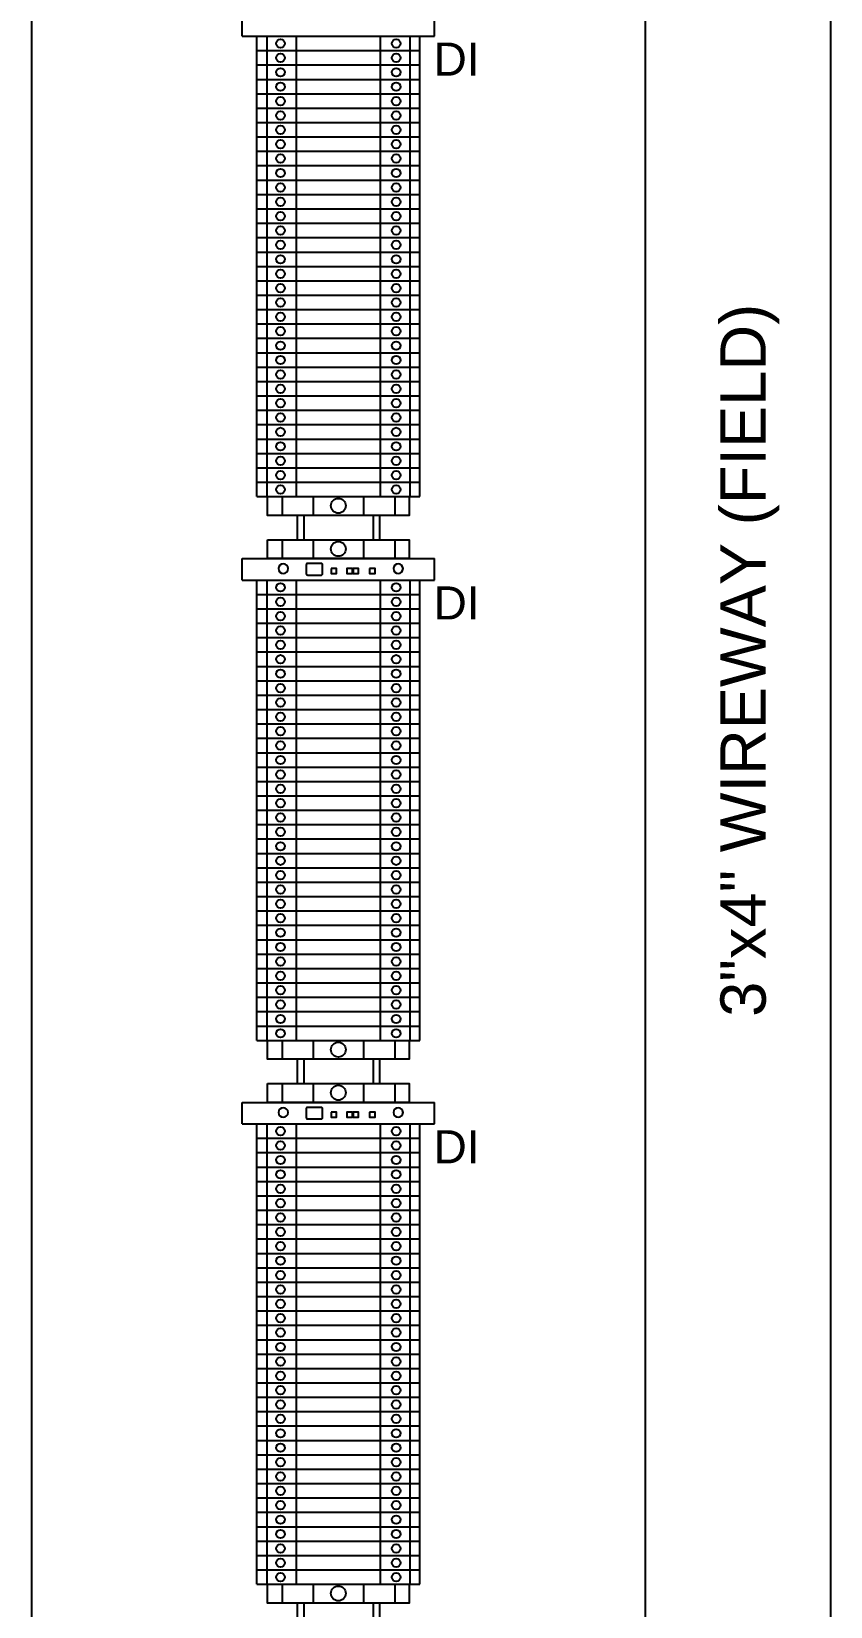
# Paper-space layout '2 DOOR PANEL LAYOUT - A1 Sheet' of a CAD drawing. Extents: x 50 to 825, y 22 to 486.
# Drawn here: x 457.7 to 501.8, y 286.2 to 373.1 of the extents above; entities that cross this region are included whole.
import ezdxf
from ezdxf.enums import TextEntityAlignment as Align

# ---------------------------------------------------------------- set-up
doc = ezdxf.new("R2010")
doc.units = 0
doc.layers.add('N-ANNO-TEXT', color=2, linetype='Continuous', lineweight=18)
doc.layers.add('N-EQPM', color=3, linetype='Continuous', lineweight=25)
doc.styles.add('_CGS_2-5_NOTES', font='arial.ttf', dxfattribs={"height": 2.5})
doc.styles.add('T1_2_5', font='arial.ttf', dxfattribs={"height": 2.5})

psp = doc.layouts.new('2 DOOR PANEL LAYOUT - A1 Sheet')

# ---------------------------------------------------------------- linework, layer by layer
at = {"layer": 'N-EQPM'}
for p, q in [((457.736, 408.591), (457.736, 259.065)), ((491.581, 408.591), (491.581, 259.065)), ((501.801, 408.591), (501.801, 252.35)), ((470.705, 372.889), (470.705, 372.095)), ((472.337, 372.889), (472.337, 372.095)), ((470.705, 372.095), (470.705, 371.302)), ((472.337, 372.095), (472.337, 371.302)), ((470.705, 371.302), (470.705, 370.508)), ((472.337, 371.302), (472.337, 370.508)), ((470.705, 370.508), (470.705, 369.714)), ((472.337, 370.508), (472.337, 369.714)), ((470.705, 369.714), (470.705, 368.92)), ((472.337, 369.714), (472.337, 368.92)), ((470.705, 368.92), (470.705, 368.126)), ((472.337, 368.92), (472.337, 368.126)), ((470.705, 368.126), (470.705, 367.332)), ((472.337, 368.126), (472.337, 367.332)), ((470.705, 367.332), (470.705, 366.538)), ((472.337, 367.332), (472.337, 366.538)), ((470.705, 366.538), (470.705, 365.745)), ((472.337, 366.538), (472.337, 365.745)), ((470.705, 365.745), (470.705, 364.951)), ((472.337, 365.745), (472.337, 364.951)), ((470.705, 364.951), (470.705, 364.157)), ((470.705, 364.157), (470.705, 363.363)), ((472.337, 364.951), (472.337, 364.157)), ((472.337, 364.157), (472.337, 363.363)), ((470.705, 363.363), (470.705, 362.569)), ((472.337, 363.363), (472.337, 362.569)), ((470.705, 362.569), (470.705, 361.775)), ((472.337, 362.569), (472.337, 361.775)), ((470.705, 361.775), (470.705, 360.981)), ((472.337, 361.775), (472.337, 360.981)), ((470.705, 360.981), (470.705, 360.187)), ((472.337, 360.981), (472.337, 360.187)), ((470.705, 360.187), (470.705, 359.394)), ((472.337, 360.187), (472.337, 359.394)), ((470.705, 359.394), (470.705, 358.6)), ((472.337, 359.394), (472.337, 358.6)), ((470.705, 358.6), (470.705, 357.806)), ((472.337, 358.6), (472.337, 357.806)), ((470.705, 357.806), (470.705, 357.012)), ((472.337, 357.806), (472.337, 357.012)), ((470.705, 357.012), (470.705, 356.218)), ((472.337, 357.012), (472.337, 356.218)), ((470.705, 356.218), (470.705, 355.424)), ((472.337, 356.218), (472.337, 355.424)), ((470.705, 355.424), (470.705, 354.63)), ((470.705, 354.63), (470.705, 353.837)), ((472.337, 355.424), (472.337, 354.63)), ((472.337, 354.63), (472.337, 353.837)), ((470.705, 353.837), (470.705, 353.043)), ((472.337, 353.837), (472.337, 353.043)), ((470.705, 353.043), (470.705, 352.249)), ((472.337, 353.043), (472.337, 352.249)), ((470.705, 352.249), (470.705, 351.455)), ((472.337, 352.249), (472.337, 351.455)), ((470.705, 351.455), (470.705, 350.661)), ((472.337, 351.455), (472.337, 350.661)), ((470.705, 350.661), (470.705, 349.867)), ((472.337, 350.661), (472.337, 349.867)), ((470.705, 349.867), (470.705, 349.073)), ((472.337, 349.867), (472.337, 349.073)), ((470.705, 349.073), (470.705, 348.279)), ((472.337, 349.073), (472.337, 348.279)), ((470.705, 348.279), (470.705, 347.486)), ((472.337, 348.279), (472.337, 347.486)), ((471.551, 347.486), (471.551, 346.444)), ((473.271, 347.486), (473.271, 346.444)), ((476.046, 347.486), (476.046, 346.444)), ((477.765, 347.486), (477.765, 346.444)), ((472.381, 346.444), (472.381, 345.106)), ((472.747, 346.444), (472.747, 345.106)), ((476.57, 346.444), (476.57, 345.106)), ((476.936, 346.444), (476.936, 345.106)), ((471.551, 345.106), (471.551, 344.065)), ((473.271, 345.106), (473.271, 344.065)), ((476.046, 345.106), (476.046, 344.065)), ((477.765, 345.106), (477.765, 344.065)), ((470.705, 342.881), (470.705, 342.087)), ((472.337, 342.881), (472.337, 342.087)), ((470.705, 342.087), (470.705, 341.293)), ((472.337, 342.087), (472.337, 341.293)), ((470.705, 341.293), (470.705, 340.499)), ((472.337, 341.293), (472.337, 340.499)), ((470.705, 340.499), (470.705, 339.705)), ((472.337, 340.499), (472.337, 339.705)), ((470.705, 339.705), (470.705, 338.911)), ((472.337, 339.705), (472.337, 338.911)), ((470.705, 338.911), (470.705, 338.118)), ((470.705, 338.118), (470.705, 337.324)), ((472.337, 338.911), (472.337, 338.118)), ((472.337, 338.118), (472.337, 337.324)), ((470.705, 337.324), (470.705, 336.53)), ((472.337, 337.324), (472.337, 336.53)), ((470.705, 336.53), (470.705, 335.736)), ((472.337, 336.53), (472.337, 335.736)), ((470.705, 335.736), (470.705, 334.942)), ((472.337, 335.736), (472.337, 334.942)), ((470.705, 334.942), (470.705, 334.148)), ((472.337, 334.942), (472.337, 334.148)), ((470.705, 334.148), (470.705, 333.354)), ((472.337, 334.148), (472.337, 333.354)), ((470.705, 333.354), (470.705, 332.561)), ((472.337, 333.354), (472.337, 332.561)), ((470.705, 332.561), (470.705, 331.767)), ((472.337, 332.561), (472.337, 331.767)), ((470.705, 331.767), (470.705, 330.973)), ((472.337, 331.767), (472.337, 330.973)), ((470.705, 330.973), (470.705, 330.179)), ((472.337, 330.973), (472.337, 330.179)), ((470.705, 330.179), (470.705, 329.385)), ((470.705, 329.385), (470.705, 328.591)), ((472.337, 330.179), (472.337, 329.385)), ((472.337, 329.385), (472.337, 328.591)), ((470.705, 328.591), (470.705, 327.797)), ((472.337, 328.591), (472.337, 327.797)), ((470.705, 327.797), (470.705, 327.003)), ((472.337, 327.797), (472.337, 327.003)), ((470.705, 327.003), (470.705, 326.21)), ((472.337, 327.003), (472.337, 326.21)), ((470.705, 326.21), (470.705, 325.416)), ((472.337, 326.21), (472.337, 325.416)), ((470.705, 325.416), (470.705, 324.622)), ((472.337, 325.416), (472.337, 324.622)), ((470.705, 324.622), (470.705, 323.828)), ((472.337, 324.622), (472.337, 323.828)), ((470.705, 323.828), (470.705, 323.034)), ((472.337, 323.828), (472.337, 323.034)), ((470.705, 323.034), (470.705, 322.24)), ((472.337, 323.034), (472.337, 322.24)), ((470.705, 322.24), (470.705, 321.446)), ((472.337, 322.24), (472.337, 321.446)), ((470.705, 321.446), (470.705, 320.652)), ((472.337, 321.446), (472.337, 320.652)), ((470.705, 320.652), (470.705, 319.859)), ((470.705, 319.859), (470.705, 319.065)), ((472.337, 320.652), (472.337, 319.859)), ((472.337, 319.859), (472.337, 319.065)), ((470.705, 319.065), (470.705, 318.271)), ((472.337, 319.065), (472.337, 318.271)), ((470.705, 318.271), (470.705, 317.477)), ((472.337, 318.271), (472.337, 317.477)), ((471.551, 317.477), (471.551, 316.436)), ((473.271, 317.477), (473.271, 316.436)), ((476.046, 317.477), (476.046, 316.436)), ((477.765, 317.477), (477.765, 316.436)), ((472.381, 316.436), (472.381, 315.098)), ((472.747, 316.436), (472.747, 315.098)), ((476.57, 316.436), (476.57, 315.098)), ((476.936, 316.436), (476.936, 315.098)), ((471.551, 315.098), (471.551, 314.057)), ((473.271, 315.098), (473.271, 314.057)), ((476.046, 315.098), (476.046, 314.057)), ((477.765, 315.098), (477.765, 314.057)), ((470.705, 312.872), (470.705, 312.078)), ((472.337, 312.872), (472.337, 312.078)), ((470.705, 312.078), (470.705, 311.285)), ((472.337, 312.078), (472.337, 311.285)), ((470.705, 311.285), (470.705, 310.491)), ((472.337, 311.285), (472.337, 310.491)), ((470.705, 310.491), (470.705, 309.697)), ((472.337, 310.491), (472.337, 309.697)), ((470.705, 309.697), (470.705, 308.903)), ((472.337, 309.697), (472.337, 308.903)), ((470.705, 308.903), (470.705, 308.109)), ((472.337, 308.903), (472.337, 308.109)), ((470.705, 308.109), (470.705, 307.315)), ((472.337, 308.109), (472.337, 307.315)), ((470.705, 307.315), (470.705, 306.521)), ((472.337, 307.315), (472.337, 306.521)), ((470.705, 306.521), (470.705, 305.727)), ((472.337, 306.521), (472.337, 305.727)), ((470.705, 305.727), (470.705, 304.934)), ((472.337, 305.727), (472.337, 304.934)), ((470.705, 304.934), (470.705, 304.14)), ((472.337, 304.934), (472.337, 304.14)), ((470.705, 304.14), (470.705, 303.346)), ((470.705, 303.346), (470.705, 302.552)), ((472.337, 304.14), (472.337, 303.346)), ((472.337, 303.346), (472.337, 302.552)), ((470.705, 302.552), (470.705, 301.758)), ((472.337, 302.552), (472.337, 301.758)), ((470.705, 301.758), (470.705, 300.964)), ((472.337, 301.758), (472.337, 300.964)), ((470.705, 300.964), (470.705, 300.17)), ((472.337, 300.964), (472.337, 300.17)), ((470.705, 300.17), (470.705, 299.376)), ((472.337, 300.17), (472.337, 299.376)), ((470.705, 299.376), (470.705, 298.583)), ((472.337, 299.376), (472.337, 298.583)), ((470.705, 298.583), (470.705, 297.789)), ((472.337, 298.583), (472.337, 297.789)), ((470.705, 297.789), (470.705, 296.995)), ((472.337, 297.789), (472.337, 296.995)), ((470.705, 296.995), (470.705, 296.201)), ((472.337, 296.995), (472.337, 296.201)), ((470.705, 296.201), (470.705, 295.407)), ((472.337, 296.201), (472.337, 295.407)), ((470.705, 295.407), (470.705, 294.613)), ((472.337, 295.407), (472.337, 294.613)), ((470.705, 294.613), (470.705, 293.819)), ((470.705, 293.819), (470.705, 293.026)), ((472.337, 294.613), (472.337, 293.819)), ((472.337, 293.819), (472.337, 293.026)), ((470.705, 293.026), (470.705, 292.232)), ((472.337, 293.026), (472.337, 292.232)), ((470.705, 292.232), (470.705, 291.438)), ((472.337, 292.232), (472.337, 291.438)), ((470.705, 291.438), (470.705, 290.644)), ((472.337, 291.438), (472.337, 290.644)), ((470.705, 290.644), (470.705, 289.85)), ((472.337, 290.644), (472.337, 289.85)), ((470.705, 289.85), (470.705, 289.056)), ((472.337, 289.85), (472.337, 289.056)), ((470.705, 289.056), (470.705, 288.262)), ((472.337, 289.056), (472.337, 288.262)), ((470.705, 288.262), (470.705, 287.468)), ((472.337, 288.262), (472.337, 287.468)), ((471.551, 287.468), (471.551, 286.427)), ((473.271, 287.468), (473.271, 286.427)), ((476.046, 287.468), (476.046, 286.427)), ((477.765, 287.468), (477.765, 286.427)), ((472.381, 286.427), (472.381, 262.734)), ((472.747, 286.427), (472.747, 262.734)), ((476.57, 286.427), (476.57, 262.734)), ((476.936, 286.427), (476.936, 262.734))]:
    psp.add_line(p, q, dxfattribs=at)
at = {"layer": 'N-EQPM', "ltscale": 10}
for p, q in [((469.349, 372.889), (469.349, 374.074)), ((479.968, 372.889), (479.968, 374.074)), ((469.349, 372.889), (479.968, 372.889)), ((470.168, 372.095), (470.168, 372.889)), ((470.168, 372.889), (479.148, 372.889)), ((476.98, 372.095), (476.98, 372.889)), ((478.611, 372.095), (478.611, 372.889)), ((479.148, 372.095), (479.148, 372.889)), ((470.168, 371.302), (470.168, 372.095)), ((470.168, 372.095), (479.148, 372.095)), ((470.168, 372.095), (479.148, 372.095)), ((476.98, 371.302), (476.98, 372.095)), ((478.611, 371.302), (478.611, 372.095)), ((479.148, 371.302), (479.148, 372.095)), ((470.168, 370.508), (470.168, 371.302)), ((470.168, 371.302), (479.148, 371.302)), ((470.168, 371.302), (479.148, 371.302)), ((476.98, 370.508), (476.98, 371.302)), ((478.611, 370.508), (478.611, 371.302)), ((479.148, 370.508), (479.148, 371.302)), ((470.168, 369.714), (470.168, 370.508)), ((470.168, 370.508), (479.148, 370.508)), ((470.168, 370.508), (479.148, 370.508)), ((476.98, 369.714), (476.98, 370.508)), ((478.611, 369.714), (478.611, 370.508)), ((479.148, 369.714), (479.148, 370.508)), ((470.168, 368.92), (470.168, 369.714)), ((470.168, 369.714), (479.148, 369.714)), ((470.168, 369.714), (479.148, 369.714)), ((476.98, 368.92), (476.98, 369.714)), ((478.611, 368.92), (478.611, 369.714)), ((479.148, 368.92), (479.148, 369.714)), ((470.168, 368.126), (470.168, 368.92)), ((470.168, 368.92), (479.148, 368.92)), ((470.168, 368.92), (479.148, 368.92)), ((476.98, 368.126), (476.98, 368.92)), ((478.611, 368.126), (478.611, 368.92)), ((479.148, 368.126), (479.148, 368.92)), ((470.168, 367.332), (470.168, 368.126)), ((470.168, 368.126), (479.148, 368.126)), ((470.168, 368.126), (479.148, 368.126)), ((476.98, 367.332), (476.98, 368.126)), ((478.611, 367.332), (478.611, 368.126)), ((479.148, 367.332), (479.148, 368.126)), ((470.168, 366.538), (470.168, 367.332)), ((470.168, 367.332), (479.148, 367.332)), ((470.168, 367.332), (479.148, 367.332)), ((476.98, 366.538), (476.98, 367.332)), ((478.611, 366.538), (478.611, 367.332)), ((479.148, 366.538), (479.148, 367.332)), ((470.168, 365.745), (470.168, 366.538)), ((470.168, 366.538), (479.148, 366.538)), ((470.168, 366.538), (479.148, 366.538)), ((476.98, 365.745), (476.98, 366.538)), ((478.611, 365.745), (478.611, 366.538)), ((479.148, 365.745), (479.148, 366.538)), ((470.168, 364.951), (470.168, 365.745)), ((470.168, 365.745), (479.148, 365.745)), ((470.168, 365.745), (479.148, 365.745)), ((476.98, 364.951), (476.98, 365.745)), ((478.611, 364.951), (478.611, 365.745)), ((479.148, 364.951), (479.148, 365.745)), ((470.168, 364.157), (470.168, 364.951)), ((470.168, 364.951), (479.148, 364.951)), ((470.168, 364.951), (479.148, 364.951)), ((470.168, 363.363), (470.168, 364.157)), ((470.168, 364.157), (479.148, 364.157)), ((470.168, 364.157), (479.148, 364.157)), ((476.98, 364.157), (476.98, 364.951)), ((476.98, 363.363), (476.98, 364.157)), ((478.611, 364.157), (478.611, 364.951)), ((478.611, 363.363), (478.611, 364.157)), ((479.148, 364.157), (479.148, 364.951)), ((479.148, 363.363), (479.148, 364.157)), ((470.168, 362.569), (470.168, 363.363)), ((470.168, 363.363), (479.148, 363.363)), ((470.168, 363.363), (479.148, 363.363)), ((476.98, 362.569), (476.98, 363.363)), ((478.611, 362.569), (478.611, 363.363)), ((479.148, 362.569), (479.148, 363.363)), ((470.168, 361.775), (470.168, 362.569)), ((470.168, 362.569), (479.148, 362.569)), ((470.168, 362.569), (479.148, 362.569)), ((476.98, 361.775), (476.98, 362.569)), ((478.611, 361.775), (478.611, 362.569)), ((479.148, 361.775), (479.148, 362.569)), ((470.168, 360.981), (470.168, 361.775)), ((470.168, 361.775), (479.148, 361.775)), ((470.168, 361.775), (479.148, 361.775)), ((476.98, 360.981), (476.98, 361.775)), ((478.611, 360.981), (478.611, 361.775)), ((479.148, 360.981), (479.148, 361.775)), ((470.168, 360.187), (470.168, 360.981)), ((470.168, 360.981), (479.148, 360.981)), ((470.168, 360.981), (479.148, 360.981)), ((476.98, 360.187), (476.98, 360.981)), ((478.611, 360.187), (478.611, 360.981)), ((479.148, 360.187), (479.148, 360.981)), ((470.168, 360.187), (479.148, 360.187)), ((470.168, 359.394), (470.168, 360.187)), ((470.168, 360.187), (479.148, 360.187)), ((476.98, 359.394), (476.98, 360.187)), ((478.611, 359.394), (478.611, 360.187)), ((479.148, 359.394), (479.148, 360.187)), ((470.168, 358.6), (470.168, 359.394)), ((470.168, 359.394), (479.148, 359.394)), ((470.168, 359.394), (479.148, 359.394)), ((476.98, 358.6), (476.98, 359.394)), ((478.611, 358.6), (478.611, 359.394)), ((479.148, 358.6), (479.148, 359.394)), ((470.168, 357.806), (470.168, 358.6)), ((470.168, 358.6), (479.148, 358.6)), ((470.168, 358.6), (479.148, 358.6)), ((476.98, 357.806), (476.98, 358.6)), ((478.611, 357.806), (478.611, 358.6)), ((479.148, 357.806), (479.148, 358.6)), ((470.168, 357.012), (470.168, 357.806)), ((470.168, 357.806), (479.148, 357.806)), ((470.168, 357.806), (479.148, 357.806)), ((476.98, 357.012), (476.98, 357.806)), ((478.611, 357.012), (478.611, 357.806)), ((479.148, 357.012), (479.148, 357.806)), ((470.168, 356.218), (470.168, 357.012)), ((470.168, 357.012), (479.148, 357.012)), ((470.168, 357.012), (479.148, 357.012)), ((476.98, 356.218), (476.98, 357.012)), ((478.611, 356.218), (478.611, 357.012)), ((479.148, 356.218), (479.148, 357.012)), ((470.168, 355.424), (470.168, 356.218)), ((470.168, 356.218), (479.148, 356.218)), ((470.168, 356.218), (479.148, 356.218)), ((476.98, 355.424), (476.98, 356.218)), ((478.611, 355.424), (478.611, 356.218)), ((479.148, 355.424), (479.148, 356.218)), ((470.168, 354.63), (470.168, 355.424)), ((470.168, 355.424), (479.148, 355.424)), ((470.168, 355.424), (479.148, 355.424)), ((470.168, 353.837), (470.168, 354.63)), ((470.168, 354.63), (479.148, 354.63)), ((470.168, 354.63), (479.148, 354.63)), ((476.98, 354.63), (476.98, 355.424)), ((476.98, 353.837), (476.98, 354.63)), ((478.611, 354.63), (478.611, 355.424)), ((478.611, 353.837), (478.611, 354.63)), ((479.148, 354.63), (479.148, 355.424)), ((479.148, 353.837), (479.148, 354.63)), ((470.168, 353.043), (470.168, 353.837)), ((470.168, 353.837), (479.148, 353.837)), ((470.168, 353.837), (479.148, 353.837)), ((476.98, 353.043), (476.98, 353.837)), ((478.611, 353.043), (478.611, 353.837)), ((479.148, 353.043), (479.148, 353.837)), ((470.168, 352.249), (470.168, 353.043)), ((470.168, 353.043), (479.148, 353.043)), ((470.168, 353.043), (479.148, 353.043)), ((476.98, 352.249), (476.98, 353.043)), ((478.611, 352.249), (478.611, 353.043)), ((479.148, 352.249), (479.148, 353.043)), ((470.168, 351.455), (470.168, 352.249)), ((470.168, 352.249), (479.148, 352.249)), ((470.168, 352.249), (479.148, 352.249)), ((476.98, 351.455), (476.98, 352.249)), ((478.611, 351.455), (478.611, 352.249)), ((479.148, 351.455), (479.148, 352.249)), ((470.168, 350.661), (470.168, 351.455)), ((470.168, 351.455), (479.148, 351.455)), ((470.168, 351.455), (479.148, 351.455)), ((476.98, 350.661), (476.98, 351.455)), ((478.611, 350.661), (478.611, 351.455)), ((479.148, 350.661), (479.148, 351.455)), ((470.168, 349.867), (470.168, 350.661)), ((470.168, 350.661), (479.148, 350.661)), ((470.168, 350.661), (479.148, 350.661)), ((476.98, 349.867), (476.98, 350.661)), ((478.611, 349.867), (478.611, 350.661)), ((479.148, 349.867), (479.148, 350.661)), ((470.168, 349.073), (470.168, 349.867)), ((470.168, 349.867), (479.148, 349.867)), ((470.168, 349.867), (479.148, 349.867)), ((476.98, 349.073), (476.98, 349.867)), ((478.611, 349.073), (478.611, 349.867)), ((479.148, 349.073), (479.148, 349.867)), ((470.168, 348.279), (470.168, 349.073)), ((470.168, 349.073), (479.148, 349.073)), ((470.168, 349.073), (479.148, 349.073)), ((476.98, 348.279), (476.98, 349.073)), ((478.611, 348.279), (478.611, 349.073)), ((479.148, 348.279), (479.148, 349.073)), ((470.168, 347.486), (470.168, 348.279)), ((470.168, 348.279), (479.148, 348.279)), ((470.168, 348.279), (479.148, 348.279)), ((476.98, 347.486), (476.98, 348.279)), ((478.611, 347.486), (478.611, 348.279)), ((479.148, 347.486), (479.148, 348.279)), ((470.168, 347.486), (479.148, 347.486)), ((469.349, 342.881), (469.349, 344.065)), ((469.349, 344.065), (479.968, 344.065)), ((479.968, 342.881), (479.968, 344.065)), ((469.349, 342.881), (479.968, 342.881)), ((470.168, 342.087), (470.168, 342.881)), ((470.168, 342.881), (479.148, 342.881)), ((476.98, 342.087), (476.98, 342.881)), ((478.611, 342.087), (478.611, 342.881)), ((479.148, 342.087), (479.148, 342.881)), ((470.168, 341.293), (470.168, 342.087)), ((470.168, 342.087), (479.148, 342.087)), ((470.168, 342.087), (479.148, 342.087)), ((476.98, 341.293), (476.98, 342.087)), ((478.611, 341.293), (478.611, 342.087)), ((479.148, 341.293), (479.148, 342.087)), ((470.168, 340.499), (470.168, 341.293)), ((470.168, 341.293), (479.148, 341.293)), ((470.168, 341.293), (479.148, 341.293)), ((476.98, 340.499), (476.98, 341.293)), ((478.611, 340.499), (478.611, 341.293)), ((479.148, 340.499), (479.148, 341.293)), ((470.168, 339.705), (470.168, 340.499)), ((470.168, 340.499), (479.148, 340.499)), ((470.168, 340.499), (479.148, 340.499)), ((476.98, 339.705), (476.98, 340.499)), ((478.611, 339.705), (478.611, 340.499)), ((479.148, 339.705), (479.148, 340.499)), ((470.168, 338.911), (470.168, 339.705)), ((470.168, 339.705), (479.148, 339.705)), ((470.168, 339.705), (479.148, 339.705)), ((476.98, 338.911), (476.98, 339.705)), ((478.611, 338.911), (478.611, 339.705)), ((479.148, 338.911), (479.148, 339.705)), ((470.168, 338.118), (470.168, 338.911)), ((470.168, 338.911), (479.148, 338.911)), ((470.168, 338.911), (479.148, 338.911)), ((470.168, 337.324), (470.168, 338.118)), ((470.168, 338.118), (479.148, 338.118)), ((470.168, 338.118), (479.148, 338.118)), ((476.98, 338.118), (476.98, 338.911)), ((476.98, 337.324), (476.98, 338.118)), ((478.611, 338.118), (478.611, 338.911)), ((478.611, 337.324), (478.611, 338.118)), ((479.148, 338.118), (479.148, 338.911)), ((479.148, 337.324), (479.148, 338.118)), ((470.168, 336.53), (470.168, 337.324)), ((470.168, 337.324), (479.148, 337.324)), ((470.168, 337.324), (479.148, 337.324)), ((476.98, 336.53), (476.98, 337.324)), ((478.611, 336.53), (478.611, 337.324)), ((479.148, 336.53), (479.148, 337.324)), ((470.168, 335.736), (470.168, 336.53)), ((470.168, 336.53), (479.148, 336.53)), ((470.168, 336.53), (479.148, 336.53)), ((476.98, 335.736), (476.98, 336.53)), ((478.611, 335.736), (478.611, 336.53)), ((479.148, 335.736), (479.148, 336.53)), ((470.168, 334.942), (470.168, 335.736)), ((470.168, 335.736), (479.148, 335.736)), ((470.168, 335.736), (479.148, 335.736)), ((476.98, 334.942), (476.98, 335.736)), ((478.611, 334.942), (478.611, 335.736)), ((479.148, 334.942), (479.148, 335.736)), ((470.168, 334.148), (470.168, 334.942)), ((470.168, 334.942), (479.148, 334.942)), ((470.168, 334.942), (479.148, 334.942)), ((476.98, 334.148), (476.98, 334.942)), ((478.611, 334.148), (478.611, 334.942)), ((479.148, 334.148), (479.148, 334.942)), ((470.168, 333.354), (470.168, 334.148)), ((470.168, 334.148), (479.148, 334.148)), ((470.168, 334.148), (479.148, 334.148)), ((476.98, 333.354), (476.98, 334.148)), ((478.611, 333.354), (478.611, 334.148)), ((479.148, 333.354), (479.148, 334.148)), ((470.168, 332.561), (470.168, 333.354)), ((470.168, 333.354), (479.148, 333.354)), ((470.168, 333.354), (479.148, 333.354)), ((476.98, 332.561), (476.98, 333.354)), ((478.611, 332.561), (478.611, 333.354)), ((479.148, 332.561), (479.148, 333.354)), ((470.168, 331.767), (470.168, 332.561)), ((470.168, 332.561), (479.148, 332.561)), ((470.168, 332.561), (479.148, 332.561)), ((476.98, 331.767), (476.98, 332.561)), ((478.611, 331.767), (478.611, 332.561)), ((479.148, 331.767), (479.148, 332.561)), ((470.168, 330.973), (470.168, 331.767)), ((470.168, 331.767), (479.148, 331.767)), ((470.168, 331.767), (479.148, 331.767)), ((476.98, 330.973), (476.98, 331.767)), ((478.611, 330.973), (478.611, 331.767)), ((479.148, 330.973), (479.148, 331.767)), ((470.168, 330.179), (470.168, 330.973)), ((470.168, 330.973), (479.148, 330.973)), ((470.168, 330.973), (479.148, 330.973)), ((476.98, 330.179), (476.98, 330.973)), ((478.611, 330.179), (478.611, 330.973)), ((479.148, 330.179), (479.148, 330.973)), ((470.168, 330.179), (479.148, 330.179)), ((470.168, 329.385), (470.168, 330.179)), ((470.168, 330.179), (479.148, 330.179)), ((470.168, 328.591), (470.168, 329.385)), ((470.168, 329.385), (479.148, 329.385)), ((470.168, 329.385), (479.148, 329.385)), ((476.98, 329.385), (476.98, 330.179)), ((476.98, 328.591), (476.98, 329.385)), ((478.611, 329.385), (478.611, 330.179)), ((478.611, 328.591), (478.611, 329.385)), ((479.148, 329.385), (479.148, 330.179)), ((479.148, 328.591), (479.148, 329.385)), ((470.168, 327.797), (470.168, 328.591)), ((470.168, 328.591), (479.148, 328.591)), ((470.168, 328.591), (479.148, 328.591)), ((476.98, 327.797), (476.98, 328.591)), ((478.611, 327.797), (478.611, 328.591)), ((479.148, 327.797), (479.148, 328.591)), ((470.168, 327.003), (470.168, 327.797)), ((470.168, 327.797), (479.148, 327.797)), ((470.168, 327.797), (479.148, 327.797)), ((476.98, 327.003), (476.98, 327.797)), ((478.611, 327.003), (478.611, 327.797)), ((479.148, 327.003), (479.148, 327.797)), ((470.168, 326.21), (470.168, 327.003)), ((470.168, 327.003), (479.148, 327.003)), ((470.168, 327.003), (479.148, 327.003)), ((476.98, 326.21), (476.98, 327.003)), ((478.611, 326.21), (478.611, 327.003)), ((479.148, 326.21), (479.148, 327.003)), ((470.168, 325.416), (470.168, 326.21)), ((470.168, 326.21), (479.148, 326.21)), ((470.168, 326.21), (479.148, 326.21)), ((476.98, 325.416), (476.98, 326.21)), ((478.611, 325.416), (478.611, 326.21)), ((479.148, 325.416), (479.148, 326.21)), ((470.168, 324.622), (470.168, 325.416)), ((470.168, 325.416), (479.148, 325.416)), ((470.168, 325.416), (479.148, 325.416)), ((476.98, 324.622), (476.98, 325.416)), ((478.611, 324.622), (478.611, 325.416)), ((479.148, 324.622), (479.148, 325.416)), ((470.168, 323.828), (470.168, 324.622)), ((470.168, 324.622), (479.148, 324.622)), ((470.168, 324.622), (479.148, 324.622)), ((476.98, 323.828), (476.98, 324.622)), ((478.611, 323.828), (478.611, 324.622)), ((479.148, 323.828), (479.148, 324.622)), ((470.168, 323.034), (470.168, 323.828)), ((470.168, 323.828), (479.148, 323.828)), ((470.168, 323.828), (479.148, 323.828)), ((476.98, 323.034), (476.98, 323.828)), ((478.611, 323.034), (478.611, 323.828)), ((479.148, 323.034), (479.148, 323.828)), ((470.168, 322.24), (470.168, 323.034)), ((470.168, 323.034), (479.148, 323.034)), ((470.168, 323.034), (479.148, 323.034)), ((476.98, 322.24), (476.98, 323.034)), ((478.611, 322.24), (478.611, 323.034)), ((479.148, 322.24), (479.148, 323.034)), ((470.168, 321.446), (470.168, 322.24)), ((470.168, 322.24), (479.148, 322.24)), ((470.168, 322.24), (479.148, 322.24)), ((476.98, 321.446), (476.98, 322.24)), ((478.611, 321.446), (478.611, 322.24)), ((479.148, 321.446), (479.148, 322.24)), ((470.168, 320.652), (470.168, 321.446)), ((470.168, 321.446), (479.148, 321.446)), ((470.168, 321.446), (479.148, 321.446)), ((476.98, 320.652), (476.98, 321.446)), ((478.611, 320.652), (478.611, 321.446)), ((479.148, 320.652), (479.148, 321.446)), ((470.168, 319.859), (470.168, 320.652)), ((470.168, 320.652), (479.148, 320.652)), ((470.168, 320.652), (479.148, 320.652)), ((470.168, 319.065), (470.168, 319.859)), ((470.168, 319.859), (479.148, 319.859)), ((470.168, 319.859), (479.148, 319.859)), ((476.98, 319.859), (476.98, 320.652)), ((476.98, 319.065), (476.98, 319.859)), ((478.611, 319.859), (478.611, 320.652)), ((478.611, 319.065), (478.611, 319.859)), ((479.148, 319.859), (479.148, 320.652)), ((479.148, 319.065), (479.148, 319.859)), ((470.168, 318.271), (470.168, 319.065)), ((470.168, 319.065), (479.148, 319.065)), ((470.168, 319.065), (479.148, 319.065)), ((476.98, 318.271), (476.98, 319.065)), ((478.611, 318.271), (478.611, 319.065)), ((479.148, 318.271), (479.148, 319.065)), ((470.168, 317.477), (470.168, 318.271)), ((470.168, 318.271), (479.148, 318.271)), ((470.168, 318.271), (479.148, 318.271)), ((476.98, 317.477), (476.98, 318.271)), ((478.611, 317.477), (478.611, 318.271)), ((479.148, 317.477), (479.148, 318.271)), ((470.168, 317.477), (479.148, 317.477)), ((469.349, 312.872), (469.349, 314.057)), ((469.349, 314.057), (479.968, 314.057)), ((479.968, 312.872), (479.968, 314.057)), ((469.349, 312.872), (479.968, 312.872)), ((470.168, 312.078), (470.168, 312.872)), ((470.168, 312.872), (479.148, 312.872)), ((476.98, 312.078), (476.98, 312.872)), ((478.611, 312.078), (478.611, 312.872)), ((479.148, 312.078), (479.148, 312.872)), ((470.168, 311.285), (470.168, 312.078)), ((470.168, 312.078), (479.148, 312.078)), ((470.168, 312.078), (479.148, 312.078)), ((476.98, 311.285), (476.98, 312.078)), ((478.611, 311.285), (478.611, 312.078)), ((479.148, 311.285), (479.148, 312.078)), ((470.168, 310.491), (470.168, 311.285)), ((470.168, 311.285), (479.148, 311.285)), ((470.168, 311.285), (479.148, 311.285)), ((476.98, 310.491), (476.98, 311.285)), ((478.611, 310.491), (478.611, 311.285)), ((479.148, 310.491), (479.148, 311.285)), ((470.168, 309.697), (470.168, 310.491)), ((470.168, 310.491), (479.148, 310.491)), ((470.168, 310.491), (479.148, 310.491)), ((476.98, 309.697), (476.98, 310.491)), ((478.611, 309.697), (478.611, 310.491)), ((479.148, 309.697), (479.148, 310.491)), ((470.168, 308.903), (470.168, 309.697)), ((470.168, 309.697), (479.148, 309.697)), ((470.168, 309.697), (479.148, 309.697)), ((476.98, 308.903), (476.98, 309.697)), ((478.611, 308.903), (478.611, 309.697)), ((479.148, 308.903), (479.148, 309.697)), ((470.168, 308.109), (470.168, 308.903)), ((470.168, 308.903), (479.148, 308.903)), ((470.168, 308.903), (479.148, 308.903)), ((476.98, 308.109), (476.98, 308.903)), ((478.611, 308.109), (478.611, 308.903)), ((479.148, 308.109), (479.148, 308.903)), ((470.168, 307.315), (470.168, 308.109)), ((470.168, 308.109), (479.148, 308.109)), ((470.168, 308.109), (479.148, 308.109)), ((476.98, 307.315), (476.98, 308.109)), ((478.611, 307.315), (478.611, 308.109)), ((479.148, 307.315), (479.148, 308.109)), ((470.168, 306.521), (470.168, 307.315)), ((470.168, 307.315), (479.148, 307.315)), ((470.168, 307.315), (479.148, 307.315)), ((476.98, 306.521), (476.98, 307.315)), ((478.611, 306.521), (478.611, 307.315)), ((479.148, 306.521), (479.148, 307.315)), ((470.168, 305.727), (470.168, 306.521)), ((470.168, 306.521), (479.148, 306.521)), ((470.168, 306.521), (479.148, 306.521)), ((476.98, 305.727), (476.98, 306.521)), ((478.611, 305.727), (478.611, 306.521)), ((479.148, 305.727), (479.148, 306.521)), ((470.168, 304.934), (470.168, 305.727)), ((470.168, 305.727), (479.148, 305.727)), ((470.168, 305.727), (479.148, 305.727)), ((476.98, 304.934), (476.98, 305.727)), ((478.611, 304.934), (478.611, 305.727)), ((479.148, 304.934), (479.148, 305.727)), ((470.168, 304.14), (470.168, 304.934)), ((470.168, 304.934), (479.148, 304.934)), ((470.168, 304.934), (479.148, 304.934)), ((476.98, 304.14), (476.98, 304.934)), ((478.611, 304.14), (478.611, 304.934)), ((479.148, 304.14), (479.148, 304.934)), ((470.168, 303.346), (470.168, 304.14)), ((470.168, 304.14), (479.148, 304.14)), ((470.168, 304.14), (479.148, 304.14)), ((470.168, 302.552), (470.168, 303.346)), ((470.168, 303.346), (479.148, 303.346)), ((470.168, 303.346), (479.148, 303.346)), ((476.98, 303.346), (476.98, 304.14)), ((476.98, 302.552), (476.98, 303.346)), ((478.611, 303.346), (478.611, 304.14)), ((478.611, 302.552), (478.611, 303.346)), ((479.148, 303.346), (479.148, 304.14)), ((479.148, 302.552), (479.148, 303.346)), ((470.168, 301.758), (470.168, 302.552)), ((470.168, 302.552), (479.148, 302.552)), ((470.168, 302.552), (479.148, 302.552)), ((476.98, 301.758), (476.98, 302.552)), ((478.611, 301.758), (478.611, 302.552)), ((479.148, 301.758), (479.148, 302.552)), ((470.168, 300.964), (470.168, 301.758)), ((470.168, 301.758), (479.148, 301.758)), ((470.168, 301.758), (479.148, 301.758)), ((476.98, 300.964), (476.98, 301.758)), ((478.611, 300.964), (478.611, 301.758)), ((479.148, 300.964), (479.148, 301.758)), ((470.168, 300.17), (470.168, 300.964)), ((470.168, 300.964), (479.148, 300.964)), ((470.168, 300.964), (479.148, 300.964)), ((476.98, 300.17), (476.98, 300.964)), ((478.611, 300.17), (478.611, 300.964)), ((479.148, 300.17), (479.148, 300.964)), ((470.168, 300.17), (479.148, 300.17)), ((470.168, 299.376), (470.168, 300.17)), ((470.168, 300.17), (479.148, 300.17)), ((476.98, 299.376), (476.98, 300.17)), ((478.611, 299.376), (478.611, 300.17)), ((479.148, 299.376), (479.148, 300.17)), ((470.168, 298.583), (470.168, 299.376)), ((470.168, 299.376), (479.148, 299.376)), ((470.168, 299.376), (479.148, 299.376)), ((476.98, 298.583), (476.98, 299.376)), ((478.611, 298.583), (478.611, 299.376)), ((479.148, 298.583), (479.148, 299.376)), ((470.168, 297.789), (470.168, 298.583)), ((470.168, 298.583), (479.148, 298.583)), ((470.168, 298.583), (479.148, 298.583)), ((476.98, 297.789), (476.98, 298.583)), ((478.611, 297.789), (478.611, 298.583)), ((479.148, 297.789), (479.148, 298.583)), ((470.168, 296.995), (470.168, 297.789)), ((470.168, 297.789), (479.148, 297.789)), ((470.168, 297.789), (479.148, 297.789)), ((476.98, 296.995), (476.98, 297.789)), ((478.611, 296.995), (478.611, 297.789)), ((479.148, 296.995), (479.148, 297.789)), ((470.168, 296.201), (470.168, 296.995)), ((470.168, 296.995), (479.148, 296.995)), ((470.168, 296.995), (479.148, 296.995)), ((476.98, 296.201), (476.98, 296.995)), ((478.611, 296.201), (478.611, 296.995)), ((479.148, 296.201), (479.148, 296.995)), ((470.168, 295.407), (470.168, 296.201)), ((470.168, 296.201), (479.148, 296.201)), ((470.168, 296.201), (479.148, 296.201)), ((476.98, 295.407), (476.98, 296.201)), ((478.611, 295.407), (478.611, 296.201)), ((479.148, 295.407), (479.148, 296.201)), ((470.168, 294.613), (470.168, 295.407)), ((470.168, 295.407), (479.148, 295.407)), ((470.168, 295.407), (479.148, 295.407)), ((476.98, 294.613), (476.98, 295.407)), ((478.611, 294.613), (478.611, 295.407)), ((479.148, 294.613), (479.148, 295.407)), ((470.168, 293.819), (470.168, 294.613)), ((470.168, 294.613), (479.148, 294.613)), ((470.168, 294.613), (479.148, 294.613)), ((470.168, 293.026), (470.168, 293.819)), ((470.168, 293.819), (479.148, 293.819)), ((470.168, 293.819), (479.148, 293.819)), ((476.98, 293.819), (476.98, 294.613)), ((476.98, 293.026), (476.98, 293.819)), ((478.611, 293.819), (478.611, 294.613)), ((478.611, 293.026), (478.611, 293.819)), ((479.148, 293.819), (479.148, 294.613)), ((479.148, 293.026), (479.148, 293.819)), ((470.168, 292.232), (470.168, 293.026)), ((470.168, 293.026), (479.148, 293.026)), ((470.168, 293.026), (479.148, 293.026)), ((476.98, 292.232), (476.98, 293.026)), ((478.611, 292.232), (478.611, 293.026)), ((479.148, 292.232), (479.148, 293.026)), ((470.168, 291.438), (470.168, 292.232)), ((470.168, 292.232), (479.148, 292.232)), ((470.168, 292.232), (479.148, 292.232)), ((476.98, 291.438), (476.98, 292.232)), ((478.611, 291.438), (478.611, 292.232)), ((479.148, 291.438), (479.148, 292.232)), ((470.168, 290.644), (470.168, 291.438)), ((470.168, 291.438), (479.148, 291.438)), ((470.168, 291.438), (479.148, 291.438)), ((476.98, 290.644), (476.98, 291.438)), ((478.611, 290.644), (478.611, 291.438)), ((479.148, 290.644), (479.148, 291.438)), ((470.168, 289.85), (470.168, 290.644)), ((470.168, 290.644), (479.148, 290.644)), ((470.168, 290.644), (479.148, 290.644)), ((476.98, 289.85), (476.98, 290.644)), ((478.611, 289.85), (478.611, 290.644)), ((479.148, 289.85), (479.148, 290.644)), ((470.168, 289.056), (470.168, 289.85)), ((470.168, 289.85), (479.148, 289.85)), ((470.168, 289.85), (479.148, 289.85)), ((476.98, 289.056), (476.98, 289.85)), ((478.611, 289.056), (478.611, 289.85)), ((479.148, 289.056), (479.148, 289.85)), ((470.168, 288.262), (470.168, 289.056)), ((470.168, 289.056), (479.148, 289.056)), ((470.168, 289.056), (479.148, 289.056)), ((476.98, 288.262), (476.98, 289.056)), ((478.611, 288.262), (478.611, 289.056)), ((479.148, 288.262), (479.148, 289.056)), ((470.168, 287.468), (470.168, 288.262)), ((470.168, 288.262), (479.148, 288.262)), ((470.168, 288.262), (479.148, 288.262)), ((476.98, 287.468), (476.98, 288.262)), ((478.611, 287.468), (478.611, 288.262)), ((479.148, 287.468), (479.148, 288.262)), ((470.168, 287.468), (479.148, 287.468))]:
    psp.add_line(p, q, dxfattribs=at)
at = {"layer": 'N-EQPM'}
for points in [[(470.754, 347.486), (478.563, 347.486), (478.563, 346.444), (470.754, 346.444)], [(470.754, 345.106), (478.563, 345.106), (478.563, 344.065), (470.754, 344.065)], [(470.754, 317.477), (478.563, 317.477), (478.563, 316.436), (470.754, 316.436)], [(470.754, 315.098), (478.563, 315.098), (478.563, 314.057), (470.754, 314.057)], [(470.754, 287.468), (478.563, 287.468), (478.563, 286.427), (470.754, 286.427)]]:
    psp.add_lwpolyline(points, close=True, dxfattribs=at)
at = {"layer": 'N-EQPM', "extrusion": (-5.43834e-32, 1.22461e-16, -1), "elevation": -0.573}
for points in [[(-472.955, 343.158), (-472.955, 343.158), (-473.723, 343.158, -0.414214), (-473.79, 343.225), (-473.79, 343.225), (-473.79, 343.725), (-473.79, 343.725, -0.414214), (-473.723, 343.792), (-473.723, 343.792), (-472.955, 343.792), (-472.955, 343.792, -0.414214), (-472.889, 343.725), (-472.889, 343.725), (-472.889, 343.225), (-472.889, 343.225, -0.414214)], [(-472.955, 313.149), (-472.955, 313.149), (-473.723, 313.149, -0.414214), (-473.79, 313.216), (-473.79, 313.216), (-473.79, 313.717), (-473.79, 313.717, -0.414214), (-473.723, 313.784), (-473.723, 313.784), (-472.955, 313.784), (-472.955, 313.784, -0.414214), (-472.889, 313.717), (-472.889, 313.717), (-472.889, 313.216), (-472.889, 313.216, -0.414214)]]:
    psp.add_lwpolyline(points, format="xyb", close=True, dxfattribs=at)
for points in [[(-474.256, 343.525), (-474.256, 343.248), (-474.559, 343.248), (-474.559, 343.525)], [(-475.438, 343.248), (-475.438, 343.525), (-475.134, 343.525), (-475.134, 343.248)], [(-475.475, 343.525), (-475.475, 343.248), (-475.778, 343.248), (-475.778, 343.525)], [(-476.382, 343.525), (-476.382, 343.248), (-476.686, 343.248), (-476.686, 343.525)], [(-474.256, 313.517), (-474.256, 313.24), (-474.559, 313.24), (-474.559, 313.517)], [(-475.438, 313.24), (-475.438, 313.517), (-475.134, 313.517), (-475.134, 313.24)], [(-475.475, 313.517), (-475.475, 313.24), (-475.778, 313.24), (-475.778, 313.517)], [(-476.382, 313.517), (-476.382, 313.24), (-476.686, 313.24), (-476.686, 313.517)]]:
    psp.add_lwpolyline(points, close=True, dxfattribs=at)
at = {"layer": 'N-EQPM'}
for centre, radius in [((471.466, 372.485), 0.237), ((477.851, 372.485), 0.237), ((471.466, 371.691), 0.237), ((471.466, 370.897), 0.237), ((477.851, 371.691), 0.237), ((477.851, 370.897), 0.237), ((471.466, 370.103), 0.237), ((477.851, 370.103), 0.237), ((471.466, 369.309), 0.237), ((477.851, 369.309), 0.237), ((471.466, 368.516), 0.237), ((477.851, 368.516), 0.237), ((471.466, 367.722), 0.237), ((477.851, 367.722), 0.237), ((471.466, 366.928), 0.237), ((477.851, 366.928), 0.237), ((471.466, 366.134), 0.237), ((477.851, 366.134), 0.237), ((471.466, 365.34), 0.237), ((477.851, 365.34), 0.237), ((471.466, 364.546), 0.237), ((477.851, 364.546), 0.237), ((471.466, 363.752), 0.237), ((477.851, 363.752), 0.237), ((471.466, 362.959), 0.237), ((477.851, 362.959), 0.237), ((471.466, 362.165), 0.237), ((471.466, 361.371), 0.237), ((477.851, 362.165), 0.237), ((477.851, 361.371), 0.237), ((471.466, 360.577), 0.237), ((477.851, 360.577), 0.237), ((471.466, 359.783), 0.237), ((477.851, 359.783), 0.237), ((471.466, 358.989), 0.237), ((477.851, 358.989), 0.237), ((471.466, 358.195), 0.237), ((477.851, 358.195), 0.237), ((471.466, 357.401), 0.237), ((477.851, 357.401), 0.237), ((471.466, 356.608), 0.237), ((477.851, 356.608), 0.237), ((471.466, 355.814), 0.237), ((477.851, 355.814), 0.237), ((471.466, 355.02), 0.237), ((477.851, 355.02), 0.237), ((471.466, 354.226), 0.237), ((477.851, 354.226), 0.237), ((471.466, 353.432), 0.237), ((471.466, 352.638), 0.237), ((477.851, 353.432), 0.237), ((477.851, 352.638), 0.237), ((471.466, 351.844), 0.237), ((477.851, 351.844), 0.237), ((471.466, 351.051), 0.237), ((477.851, 351.051), 0.237), ((471.466, 350.257), 0.237), ((477.851, 350.257), 0.237), ((471.466, 349.463), 0.237), ((477.851, 349.463), 0.237), ((471.466, 348.669), 0.237), ((477.851, 348.669), 0.237), ((471.466, 347.875), 0.237), ((477.851, 347.875), 0.237), ((474.658, 346.978), 0.41), ((474.658, 344.599), 0.41), ((471.466, 342.476), 0.237), ((477.851, 342.476), 0.237), ((471.466, 341.683), 0.237), ((477.851, 341.683), 0.237), ((471.466, 340.889), 0.237), ((477.851, 340.889), 0.237), ((471.466, 340.095), 0.237), ((477.851, 340.095), 0.237), ((471.466, 339.301), 0.237), ((477.851, 339.301), 0.237), ((471.466, 338.507), 0.237), ((477.851, 338.507), 0.237), ((471.466, 337.713), 0.237), ((477.851, 337.713), 0.237), ((471.466, 336.919), 0.237), ((471.466, 336.125), 0.237), ((477.851, 336.919), 0.237), ((477.851, 336.125), 0.237), ((471.466, 335.332), 0.237), ((477.851, 335.332), 0.237), ((471.466, 334.538), 0.237), ((477.851, 334.538), 0.237), ((471.466, 333.744), 0.237), ((477.851, 333.744), 0.237), ((471.466, 332.95), 0.237), ((477.851, 332.95), 0.237), ((471.466, 332.156), 0.237), ((477.851, 332.156), 0.237), ((471.466, 331.362), 0.237), ((477.851, 331.362), 0.237), ((471.466, 330.568), 0.237), ((477.851, 330.568), 0.237), ((471.466, 329.775), 0.237), ((477.851, 329.775), 0.237), ((471.466, 328.981), 0.237), ((477.851, 328.981), 0.237), ((471.466, 328.187), 0.237), ((477.851, 328.187), 0.237), ((471.466, 327.393), 0.237), ((471.466, 326.599), 0.237), ((477.851, 327.393), 0.237), ((477.851, 326.599), 0.237), ((471.466, 325.805), 0.237), ((477.851, 325.805), 0.237), ((471.466, 325.011), 0.237), ((477.851, 325.011), 0.237), ((471.466, 324.217), 0.237), ((477.851, 324.217), 0.237), ((471.466, 323.424), 0.237), ((477.851, 323.424), 0.237), ((471.466, 322.63), 0.237), ((477.851, 322.63), 0.237), ((471.466, 321.836), 0.237), ((477.851, 321.836), 0.237), ((471.466, 321.042), 0.237), ((477.851, 321.042), 0.237), ((471.466, 320.248), 0.237), ((477.851, 320.248), 0.237), ((471.466, 319.454), 0.237), ((477.851, 319.454), 0.237), ((471.466, 318.66), 0.237), ((471.466, 317.867), 0.237), ((477.851, 318.66), 0.237), ((477.851, 317.867), 0.237), ((474.658, 316.97), 0.41), ((474.658, 314.59), 0.41), ((471.466, 312.468), 0.237), ((477.851, 312.468), 0.237), ((471.466, 311.674), 0.237), ((477.851, 311.674), 0.237), ((471.466, 310.88), 0.237), ((471.466, 310.086), 0.237), ((477.851, 310.88), 0.237), ((477.851, 310.086), 0.237), ((471.466, 309.292), 0.237), ((477.851, 309.292), 0.237), ((471.466, 308.499), 0.237), ((477.851, 308.499), 0.237), ((471.466, 307.705), 0.237), ((477.851, 307.705), 0.237), ((471.466, 306.911), 0.237), ((477.851, 306.911), 0.237), ((471.466, 306.117), 0.237), ((477.851, 306.117), 0.237), ((471.466, 305.323), 0.237), ((477.851, 305.323), 0.237), ((471.466, 304.529), 0.237), ((477.851, 304.529), 0.237), ((471.466, 303.735), 0.237), ((477.851, 303.735), 0.237), ((471.466, 302.941), 0.237), ((477.851, 302.941), 0.237), ((471.466, 302.148), 0.237), ((471.466, 301.354), 0.237), ((477.851, 302.148), 0.237), ((477.851, 301.354), 0.237), ((471.466, 300.56), 0.237), ((477.851, 300.56), 0.237), ((471.466, 299.766), 0.237), ((477.851, 299.766), 0.237), ((471.466, 298.972), 0.237), ((477.851, 298.972), 0.237), ((471.466, 298.178), 0.237), ((477.851, 298.178), 0.237), ((471.466, 297.384), 0.237), ((477.851, 297.384), 0.237), ((471.466, 296.591), 0.237), ((477.851, 296.591), 0.237), ((471.466, 295.797), 0.237), ((477.851, 295.797), 0.237), ((471.466, 295.003), 0.237), ((477.851, 295.003), 0.237), ((471.466, 294.209), 0.237), ((477.851, 294.209), 0.237), ((471.466, 293.415), 0.237), ((477.851, 293.415), 0.237), ((471.466, 292.621), 0.237), ((471.466, 291.827), 0.237), ((477.851, 292.621), 0.237), ((477.851, 291.827), 0.237), ((471.466, 291.033), 0.237), ((477.851, 291.033), 0.237), ((471.466, 290.24), 0.237), ((477.851, 290.24), 0.237), ((471.466, 289.446), 0.237), ((477.851, 289.446), 0.237), ((471.466, 288.652), 0.237), ((477.851, 288.652), 0.237), ((471.466, 287.858), 0.237), ((477.851, 287.858), 0.237), ((474.658, 286.961), 0.41)]:
    psp.add_circle(centre, radius, dxfattribs=at)
at = {"layer": 'N-EQPM', "extrusion": (-5.43834e-32, 1.22461e-16, -1)}
for centre in [(-471.621, 343.508, -0.573), (-477.961, 343.508, -0.573), (-471.621, 313.5, -0.573), (-477.961, 313.5, -0.573)]:
    psp.add_circle(centre, 0.264, dxfattribs=at)

# ---------------------------------------------------------------- texts
at = {"layer": 'N-ANNO-TEXT', "style": 'T1_2_5'}
for p in [(481.178, 371.625), (481.178, 341.616), (481.178, 311.608)]:
    psp.add_text('DI', height=1.825, dxfattribs=at).set_placement(p, align=Align.MIDDLE_CENTER)
at = {"layer": 'N-ANNO-TEXT', "insert": (497.355, 338.45), "char_height": 2.5, "width": 38.59036, "attachment_point": 5, "rotation": 90, "style": '_CGS_2-5_NOTES'}
psp.add_mtext('3"x4" WIREWAY (FIELD)', dxfattribs=at)

doc.saveas('drawing.dxf')
